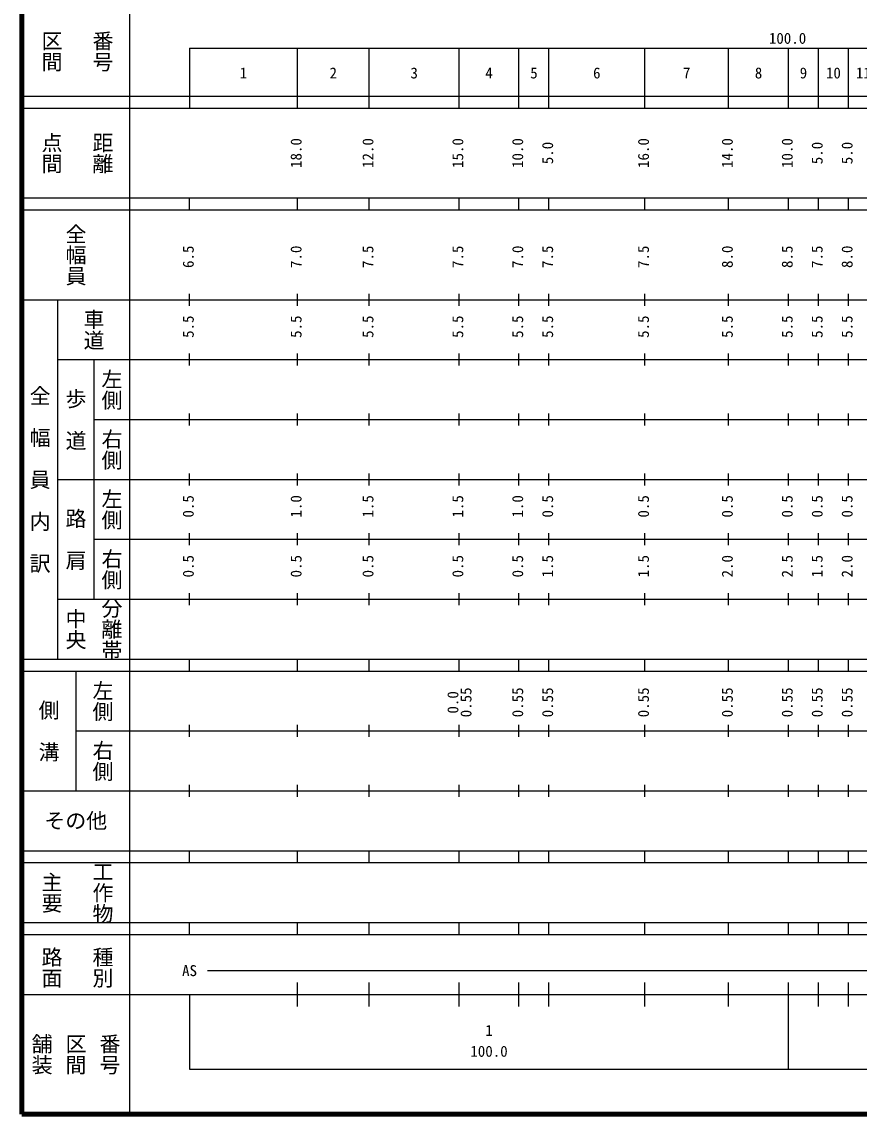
# Model space of a CAD drawing. Units: millimetres on the paper, enlarged 1000 times. Extents: x 40000 to 680000, y 20000 to 380000.
# Drawn here: x 40000 to 179800, y 20000 to 202409 of the extents above; entities that cross this region are included whole.
import ezdxf
from ezdxf.enums import TextEntityAlignment as Align

# ---------------------------------------------------------------- set-up
doc = ezdxf.new("R2010")
doc.units = ezdxf.units.MM
doc.header["$LTSCALE"] = 1000
doc.layers.add('M-TTL', color=2, linetype='Continuous', lineweight=140)
doc.layers.add('M-TTL-BAND', color=7, linetype='Continuous', lineweight=25)
doc.styles.add('@ＭＳ ゴシック', font='')
doc.styles.add('ＭＳ ゴシック', font='')
doc.styles.get('@ＭＳ ゴシック').set_extended_font_data('@MS Gothic')
doc.styles.get('ＭＳ ゴシック').set_extended_font_data('MS Gothic')

msp = doc.modelspace()

# ---------------------------------------------------------------- linework, layer by layer
at = {"layer": 'M-TTL'}
for p, q in [((40000, 380000), (40000, 20000)), ((40000, 20000), (680000, 20000))]:
    msp.add_line(p, q, dxfattribs=at)
at = {"layer": 'M-TTL-BAND'}
for p, q in [((58000, 370000), (58000, 20000)), ((68000, 198000), (579000, 198000)), ((68000, 198000), (68000, 188000)), ((86000, 188000), (86000, 198000)), ((98000, 188000), (98000, 198000)), ((113000, 188000), (113000, 198000)), ((123000, 188000), (123000, 198000)), ((128000, 188000), (128000, 198000)), ((144000, 188000), (144000, 198000)), ((158000, 188000), (158000, 198000)), ((168000, 188000), (168000, 198000)), ((173000, 188000), (173000, 198000)), ((178000, 188000), (178000, 198000)), ((40000, 190000), (579000, 190000)), ((40000, 188000), (579000, 188000)), ((40000, 173000), (579000, 173000)), ((68000, 171000), (68000, 173000)), ((86000, 171000), (86000, 173000)), ((98000, 171000), (98000, 173000)), ((113000, 171000), (113000, 173000)), ((123000, 171000), (123000, 173000)), ((128000, 171000), (128000, 173000)), ((144000, 171000), (144000, 173000)), ((158000, 171000), (158000, 173000)), ((168000, 171000), (168000, 173000)), ((173000, 171000), (173000, 173000)), ((178000, 171000), (178000, 173000)), ((40000, 171000), (579000, 171000)), ((68000, 155000), (68000, 157000)), ((86000, 155000), (86000, 157000)), ((98000, 155000), (98000, 157000)), ((113000, 155000), (113000, 157000)), ((123000, 155000), (123000, 157000)), ((128000, 155000), (128000, 157000)), ((144000, 155000), (144000, 157000)), ((158000, 155000), (158000, 157000)), ((168000, 155000), (168000, 157000)), ((173000, 155000), (173000, 157000)), ((178000, 155000), (178000, 157000)), ((40000, 156000), (579000, 156000)), ((46000, 96000), (46000, 156000)), ((46000, 146000), (579000, 146000)), ((52000, 146000), (52000, 106000)), ((68000, 145000), (68000, 147000)), ((86000, 145000), (86000, 147000)), ((98000, 145000), (98000, 147000)), ((113000, 145000), (113000, 147000)), ((123000, 145000), (123000, 147000)), ((128000, 145000), (128000, 147000)), ((144000, 145000), (144000, 147000)), ((158000, 145000), (158000, 147000)), ((168000, 145000), (168000, 147000)), ((173000, 145000), (173000, 147000)), ((178000, 145000), (178000, 147000)), ((68000, 135000), (68000, 137000)), ((86000, 135000), (86000, 137000)), ((98000, 135000), (98000, 137000)), ((113000, 135000), (113000, 137000)), ((123000, 135000), (123000, 137000)), ((128000, 135000), (128000, 137000)), ((144000, 135000), (144000, 137000)), ((158000, 135000), (158000, 137000)), ((168000, 135000), (168000, 137000)), ((173000, 135000), (173000, 137000)), ((178000, 135000), (178000, 137000)), ((52000, 136000), (579000, 136000)), ((46000, 126000), (579000, 126000)), ((68000, 125000), (68000, 127000)), ((86000, 125000), (86000, 127000)), ((98000, 125000), (98000, 127000)), ((113000, 125000), (113000, 127000)), ((123000, 125000), (123000, 127000)), ((128000, 125000), (128000, 127000)), ((144000, 125000), (144000, 127000)), ((158000, 125000), (158000, 127000)), ((168000, 125000), (168000, 127000)), ((173000, 125000), (173000, 127000)), ((178000, 125000), (178000, 127000)), ((68000, 115000), (68000, 117000)), ((86000, 115000), (86000, 117000)), ((98000, 115000), (98000, 117000)), ((113000, 115000), (113000, 117000)), ((123000, 115000), (123000, 117000)), ((128000, 115000), (128000, 117000)), ((144000, 115000), (144000, 117000)), ((158000, 115000), (158000, 117000)), ((168000, 115000), (168000, 117000)), ((173000, 115000), (173000, 117000)), ((178000, 115000), (178000, 117000)), ((52000, 116000), (579000, 116000)), ((46000, 106000), (579000, 106000)), ((68000, 105000), (68000, 107000)), ((86000, 105000), (86000, 107000)), ((98000, 105000), (98000, 107000)), ((113000, 105000), (113000, 107000)), ((123000, 105000), (123000, 107000)), ((128000, 105000), (128000, 107000)), ((144000, 105000), (144000, 107000)), ((158000, 105000), (158000, 107000)), ((168000, 105000), (168000, 107000)), ((173000, 105000), (173000, 107000)), ((178000, 105000), (178000, 107000)), ((40000, 96000), (579000, 96000)), ((68000, 94000), (68000, 96000)), ((86000, 94000), (86000, 96000)), ((98000, 94000), (98000, 96000)), ((113000, 94000), (113000, 96000)), ((123000, 94000), (123000, 96000)), ((128000, 94000), (128000, 96000)), ((144000, 94000), (144000, 96000)), ((158000, 94000), (158000, 96000)), ((168000, 94000), (168000, 96000)), ((173000, 94000), (173000, 96000)), ((178000, 94000), (178000, 96000)), ((40000, 94000), (579000, 94000)), ((49000, 94000), (49000, 74000)), ((49000, 84000), (579000, 84000)), ((68000, 83000), (68000, 85000)), ((86000, 83000), (86000, 85000)), ((98000, 83000), (98000, 85000)), ((113000, 83000), (113000, 85000)), ((123000, 83000), (123000, 85000)), ((128000, 83000), (128000, 85000)), ((144000, 83000), (144000, 85000)), ((158000, 83000), (158000, 85000)), ((168000, 83000), (168000, 85000)), ((173000, 83000), (173000, 85000)), ((178000, 83000), (178000, 85000)), ((68000, 73000), (68000, 75000)), ((86000, 73000), (86000, 75000)), ((98000, 73000), (98000, 75000)), ((113000, 73000), (113000, 75000)), ((123000, 73000), (123000, 75000)), ((128000, 73000), (128000, 75000)), ((144000, 73000), (144000, 75000)), ((158000, 73000), (158000, 75000)), ((168000, 73000), (168000, 75000)), ((173000, 73000), (173000, 75000)), ((178000, 73000), (178000, 75000)), ((40000, 74000), (579000, 74000)), ((40000, 64000), (579000, 64000)), ((68000, 62000), (68000, 64000)), ((86000, 62000), (86000, 64000)), ((98000, 62000), (98000, 64000)), ((113000, 62000), (113000, 64000)), ((123000, 62000), (123000, 64000)), ((128000, 62000), (128000, 64000)), ((144000, 62000), (144000, 64000)), ((158000, 62000), (158000, 64000)), ((168000, 62000), (168000, 64000)), ((173000, 62000), (173000, 64000)), ((178000, 62000), (178000, 64000)), ((40000, 62000), (579000, 62000)), ((40000, 52000), (579000, 52000)), ((68000, 50000), (68000, 52000)), ((86000, 50000), (86000, 52000)), ((98000, 50000), (98000, 52000)), ((113000, 50000), (113000, 52000)), ((123000, 50000), (123000, 52000)), ((128000, 50000), (128000, 52000)), ((144000, 50000), (144000, 52000)), ((158000, 50000), (158000, 52000)), ((168000, 50000), (168000, 52000)), ((173000, 50000), (173000, 52000)), ((178000, 50000), (178000, 52000)), ((40000, 50000), (579000, 50000)), ((71000, 44000), (565000, 44000)), ((86000, 38000), (86000, 42000)), ((98000, 38000), (98000, 42000)), ((113000, 38000), (113000, 42000)), ((123000, 38000), (123000, 42000)), ((128000, 38000), (128000, 42000)), ((144000, 38000), (144000, 42000)), ((158000, 38000), (158000, 42000)), ((168000, 27500), (168000, 42000)), ((173000, 38000), (173000, 42000)), ((178000, 38000), (178000, 42000)), ((40000, 40000), (579000, 40000)), ((68000, 40000), (68000, 27500)), ((68000, 27500), (579000, 27500))]:
    msp.add_line(p, q, dxfattribs=at)

# ---------------------------------------------------------------- texts
at = {"layer": 'M-TTL-BAND', "style": '@ＭＳ ゴシック'}
for s, p in [('番号', (53500, 197500)), ('区間', (45000, 197500)), ('点間', (45000, 180500)), ('距離', (53500, 180500)), ('全幅員', (49000, 163500)), ('車道', (52000, 151000)), ('左側', (55000, 141000)), ('全\u3000幅\u3000員\u3000内\u3000訳', (43000, 126000)), ('歩\u3000道', (49000, 136000)), ('右側', (55000, 131000)), ('左側', (55000, 121000)), ('路\u3000肩', (49000, 116000)), ('右側', (55000, 111000)), ('分離帯', (55000, 101000)), ('中央', (49000, 101000)), ('左側', (53500, 89000)), ('側\u3000溝', (44500, 84000)), ('右側', (53500, 79000)), ('主要', (45000, 57000)), ('工作物', (53500, 57000)), ('路面', (45000, 44500)), ('種別', (53500, 44500)), ('舗装', (43333, 30000)), ('区間', (49000, 30000)), ('番号', (54667, 30000))]:
    msp.add_text(s, height=2566, rotation=270, dxfattribs=at).set_placement(p, align=Align.MIDDLE_CENTER)
at = {"layer": 'M-TTL-BAND', "style": 'ＭＳ ゴシック'}
for s, p in [('100.0', (167844, 198195)), ('1', (77000, 192405)), ('2', (92000, 192405)), ('3', (105500, 192405)), ('4', (118000, 192405)), ('5', (125500, 192405)), ('6', (136000, 192405)), ('7', (151000, 192405)), ('8', (163000, 192405)), ('9', (170500, 192405)), ('10', (175500, 192405)), ('11', (180500, 192405)), ('AS', (68000, 42500)), ('1', (118000, 32523)), ('100.0', (118000, 29033))]:
    msp.add_text(s, height=1833, dxfattribs=at).set_placement(p, align=Align.BOTTOM_CENTER)
for s, p in [('18.0', (87247, 180500)), ('12.0', (99247, 180500)), ('15.0', (114247, 180500)), ('10.0', (124247, 180500)), ('16.0', (145247, 180500)), ('14.0', (159247, 180500)), ('10.0', (169247, 180500)), ('5.0', (129247, 180500)), ('5.0', (174247, 180500)), ('5.0', (179247, 180500)), ('6.5', (69247, 163174)), ('7.0', (87247, 163174)), ('7.5', (99247, 163174)), ('7.5', (114247, 163174)), ('7.0', (124247, 163174)), ('7.5', (129247, 163174)), ('7.5', (145247, 163174)), ('8.0', (159247, 163174)), ('8.5', (169247, 163174)), ('7.5', (174247, 163174)), ('8.0', (179247, 163174)), ('5.5', (69247, 151500)), ('5.5', (87247, 151500)), ('5.5', (99247, 151500)), ('5.5', (114247, 151500)), ('5.5', (124247, 151500)), ('5.5', (129247, 151500)), ('5.5', (145247, 151500)), ('5.5', (159247, 151500)), ('5.5', (169247, 151500)), ('5.5', (174247, 151500)), ('5.5', (179247, 151500)), ('0.5', (69247, 121500)), ('1.0', (87247, 121500)), ('1.5', (99247, 121500)), ('1.5', (114247, 121500)), ('1.0', (124247, 121500)), ('0.5', (129247, 121500)), ('0.5', (145247, 121500)), ('0.5', (159247, 121500)), ('0.5', (169247, 121500)), ('0.5', (174247, 121500)), ('0.5', (179247, 121500)), ('0.5', (69247, 111500)), ('0.5', (87247, 111500)), ('0.5', (99247, 111500)), ('0.5', (114247, 111500)), ('0.5', (124247, 111500)), ('1.5', (129247, 111500)), ('1.5', (145247, 111500)), ('2.0', (159247, 111500)), ('2.5', (169247, 111500)), ('1.5', (174247, 111500)), ('2.0', (179247, 111500)), ('0.0', (113429, 88764)), ('0.55', (115617, 88764)), ('0.55', (124247, 88764)), ('0.55', (129247, 88764)), ('0.55', (145247, 88764)), ('0.55', (159247, 88764)), ('0.55', (169247, 88764)), ('0.55', (174247, 88764)), ('0.55', (179247, 88764))]:
    msp.add_text(s, height=1833, rotation=90, dxfattribs=at).set_placement(p, align=Align.BOTTOM_CENTER)
msp.add_text('その他', height=2566, dxfattribs=at).set_placement((49000, 69000), align=Align.MIDDLE_CENTER)

doc.saveas('drawing.dxf')
